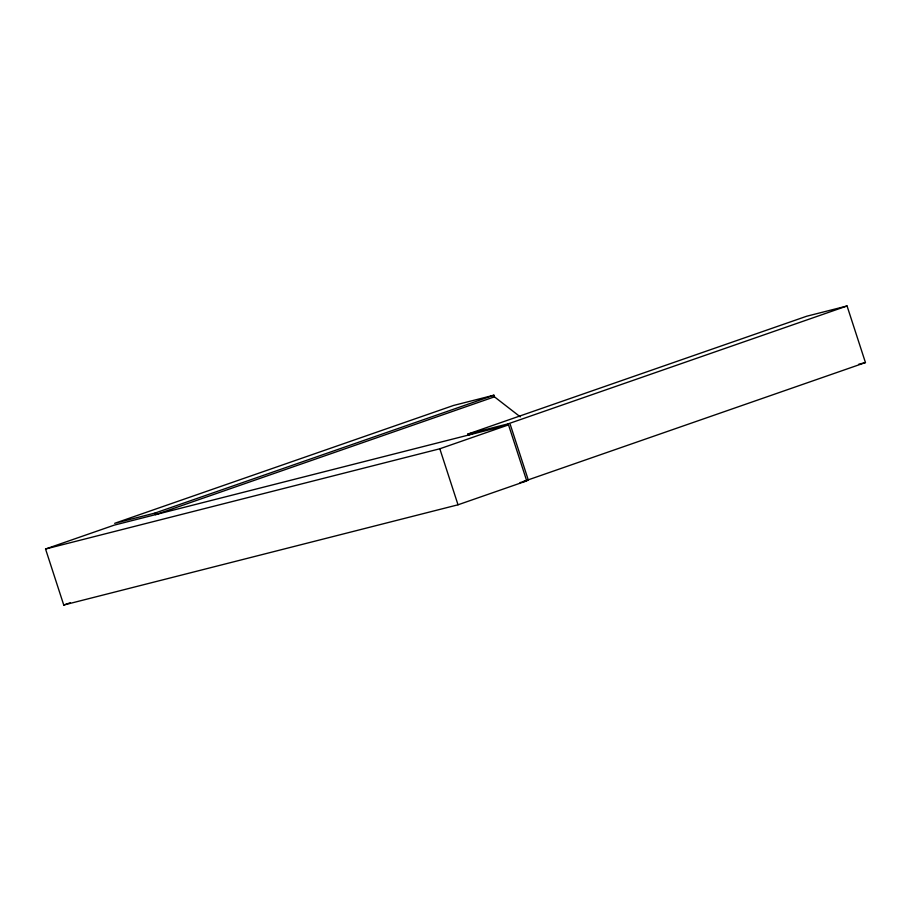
<?xml version="1.0" encoding="UTF-8"?>
<svg xmlns="http://www.w3.org/2000/svg" width="911" height="911" viewBox="0 0 911 911"><rect width="100%" height="100%" fill="white"/><g stroke="black" fill="none" stroke-linecap="round" stroke-linejoin="round"><path stroke-width="1.37" d="M45.55 549.014L114.262 525.123L508.532 424.879L439.819 448.781L45.55 549.014L63.747 605.029L458.017 504.796L526.729 480.894L508.19 423.831L467.833 434.091L468.174 435.139L476.202 432.349M493.91 395.192L453.553 405.452L114.684 523.313L155.041 513.052L493.91 395.192L494.445 396.832L520.283 416.862M494.445 396.832L155.576 514.692L155.041 513.052M467.833 434.091L806.702 316.231L847.059 305.971L865.45 362.567L526.581 480.427M508.19 423.831L847.059 305.971M63.747 605.029L70.352 602.729M858.606 364.309L865.45 362.567M523.882 481.11L528.278 479.972L510.228 424.424M519.999 482.602L526.729 480.894M439.819 448.781L458.017 504.796"/></g></svg>
